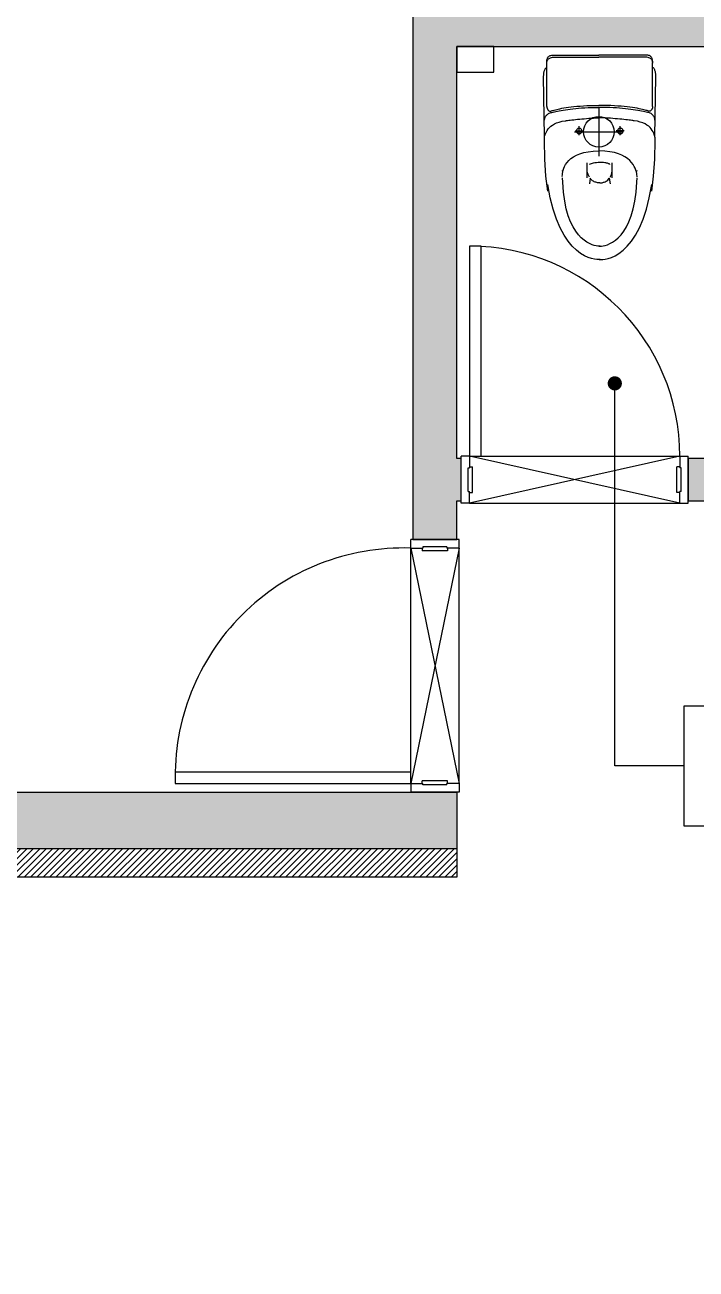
# Model space of a CAD drawing. Header units: millimetres. Extents: x 0 to 400063, y 963 to 238763.
# Drawn here: x 74256 to 76619, y 117252 to 121634 of the extents above; entities that cross this region are included whole.
import ezdxf

# ---------------------------------------------------------------- set-up
doc = ezdxf.new("R2010")
doc.units = ezdxf.units.MM
doc.header["$LTSCALE"] = 40
doc.layers.add('.', color=7, linetype='Continuous', lineweight=13)
for name, color, linetype in [('2sec', 2, 'Continuous'), ('3TI-CE-LIGHT', 6, 'Continuous'), ('4LEA', 4, 'Continuous'), ('DOOR', 4, 'Continuous'), ('DOOR-FRAME', 4, 'Continuous'), ('RMBOX', 4, 'Continuous'), ('SOL253', 253, 'Continuous'), ('도면층8', 253, 'Continuous')]:
    doc.layers.add(name, color=color, linetype=linetype)

# ---------------------------------------------------------------- blocks, each defined once
blk = doc.blocks.new('*U361')
at = {"layer": 'RMBOX'}
for p, q in [((0.802185, 175.370594), (0.207703, 172.303093)), ((1.740478, 178.057469), (0.802185, 175.370594)), ((2.979553, 180.388264), (1.740478, 178.057469)), ((4.476501, 182.387547), (2.979553, 180.388264)), ((6.188354, 184.079869), (4.476501, 182.387547)), ((8.072082, 185.489785), (6.188354, 184.079869)), ((10.084717, 186.641857), (8.072082, 185.489785)), ((9.396728, 176.196766), (8.467346, 173.029919)), ((10.51947, 178.933857), (9.396728, 176.196766)), ((12.183288, 187.560643), (10.084717, 186.641857)), ((11.803345, 181.271889), (10.51947, 178.933857)), ((13.216186, 183.241562), (11.803345, 181.271889)), ((14.32489, 188.270695), (12.183288, 187.560643)), ((14.725708, 184.87357), (13.216186, 183.241562)), ((16.466492, 188.796574), (14.32489, 188.270695)), ((16.299683, 186.198609), (14.725708, 184.87357)), ((17.905884, 187.24738), (16.299683, 186.198609)), ((18.565063, 189.162838), (16.466492, 188.796574)), ((19.512085, 188.050579), (17.905884, 187.24738)), ((20.577698, 189.394043), (18.565063, 189.162838)), ((21.086059, 188.638901), (19.512085, 188.050579)), ((22.461426, 189.514744), (20.577698, 189.394043)), ((22.595581, 189.043045), (21.086059, 188.638901)), ((24.173279, 189.549504), (22.461426, 189.514744)), ((24.008423, 189.293709), (22.595581, 189.043045)), ((25.292297, 189.421589), (24.008423, 189.293709)), ((25.670227, 189.522873), (24.173279, 189.549504)), ((26.415039, 189.457379), (25.292297, 189.421589)), ((26.909302, 189.459412), (25.670227, 189.522873)), ((27.344421, 189.431782), (26.415039, 189.457379)), ((27.847595, 189.383679), (26.909302, 189.459412)), ((28.048096, 189.375492), (27.344421, 189.431782)), ((28.442078, 189.320233), (27.847595, 189.383679)), ((28.494018, 189.31921), (28.048096, 189.375492)), ((28.64978, 189.293625), (28.442078, 189.320233)), ((28.64978, 189.293625), (28.494018, 189.31921)), ((181.107727, 189.293625), (28.64978, 189.293625)), ((43.765808, 190.160073), (42.974365, 188.27031)), ((44.885681, 191.846482), (43.765808, 190.160073)), ((46.294128, 193.341038), (44.885681, 191.846482)), ((47.951233, 194.655262), (46.294128, 193.341038)), ((49.817016, 195.800656), (47.951233, 194.655262)), ((51.851684, 196.788735), (49.817016, 195.800656)), ((54.01532, 197.631008), (51.851684, 196.788735)), ((56.267944, 198.338986), (54.01532, 197.631008)), ((58.569641, 198.924177), (56.267944, 198.338986)), ((60.880615, 199.398096), (58.569641, 198.924177)), ((63.160828, 199.77225), (60.880615, 199.398096)), ((65.370483, 200.058152), (63.160828, 199.77225)), ((67.469665, 200.267308), (65.370483, 200.058152)), ((69.418396, 200.411232), (67.469665, 200.267308)), ((71.176758, 200.501435), (69.418396, 200.411232)), ((72.704956, 200.549425), (71.176758, 200.501435)), ((73.963013, 200.566716), (72.704956, 200.549425)), ((74.911072, 200.564814), (73.963013, 200.566716)), ((75.509094, 200.555233), (74.911072, 200.564814)), ((75.717346, 200.549481), (75.509094, 200.555233)), ((287.520843, 197.479534), (75.717346, 200.549481)), ((181.107727, 189.293625), (181.255432, 189.284298)), ((181.255432, 189.284298), (181.675598, 189.249657)), ((181.675598, 189.249657), (182.333679, 189.179734)), ((182.333679, 189.179734), (183.195129, 189.064541)), ((183.195129, 189.064541), (184.225342, 188.894104)), ((184.225342, 188.894104), (185.389892, 188.658448)), ((185.389892, 188.658448), (186.654236, 188.347588)), ((186.654236, 188.347588), (187.983765, 187.95155)), ((187.983765, 187.95155), (189.343994, 187.460354)), ((189.343994, 187.460354), (190.700378, 186.864022)), ((190.700378, 186.864022), (192.018433, 186.152577)), ((192.018433, 186.152577), (193.26355, 185.31604)), ((193.26355, 185.31604), (194.401184, 184.344433)), ((194.401184, 184.344433), (195.396912, 183.22778)), ((195.396912, 183.22778), (196.216064, 181.956097)), ((196.216064, 181.956097), (196.824219, 180.519409)), ((196.824219, 180.519409), (197.186767, 178.907738)), ((197.269226, 177.111107), (197.036987, 175.119538)), ((197.186767, 178.907738), (197.269226, 177.111107)), ((203.618896, 178.180229), (202.59491, 174.969677)), ((204.831665, 181.07), (203.618896, 178.180229)), ((206.207092, 183.655869), (204.831665, 181.07)), ((207.719116, 185.954724), (206.207092, 183.655869)), ((209.341675, 187.983448), (207.719116, 185.954724)), ((211.048584, 189.758927), (209.341675, 187.983448)), ((212.813843, 191.298039), (211.048584, 189.758927)), ((214.611389, 192.617672), (212.813843, 191.298039)), ((216.414978, 193.734707), (214.611389, 192.617672)), ((218.198669, 194.666035), (216.414978, 193.734707)), ((219.93634, 195.428528), (218.198669, 194.666035)), ((221.601807, 196.039082), (219.93634, 195.428528)), ((223.169128, 196.514572), (221.601807, 196.039082)), ((224.61206, 196.871884), (223.169128, 196.514572)), ((225.904602, 197.127905), (224.61206, 196.871884)), ((227.02063, 197.299515), (225.904602, 197.127905)), ((227.934082, 197.403599), (227.02063, 197.299515)), ((228.618896, 197.457041), (227.934082, 197.403599)), ((229.048889, 197.476725), (228.618896, 197.457041)), ((229.197998, 197.479534), (229.048889, 197.476725)), ((250.786255, 175.429562), (246.433349, 169.501374)), ((255.387817, 180.482914), (250.786255, 175.429562)), ((260.156738, 184.730488), (255.387817, 180.482914)), ((265.011536, 188.241356), (260.156738, 184.730488)), ((269.870972, 191.084584), (265.011536, 188.241356)), ((274.653625, 193.329235), (269.870972, 191.084584)), ((279.278229, 195.04438), (274.653625, 193.329235)), ((283.663391, 196.29908), (279.278229, 195.04438)), ((287.727814, 197.162405), (283.663391, 196.29908)), ((291.390076, 197.703423), (287.727814, 197.162405)), ((294.568909, 197.991198), (291.390076, 197.703423)), ((297.182922, 198.094794), (294.568909, 197.991198)), ((299.150787, 198.083283), (297.182922, 198.094794)), ((300.391144, 198.025725), (299.150787, 198.083283)), ((300.822693, 197.991192), (300.391144, 198.025725)), ((366.914032, 196.566895), (300.822693, 197.991192)), ((426.081818, 192.490452), (366.914032, 196.566895)), ((478.708252, 186.056553), (426.081818, 192.490452)), ((502.190687, 177.559876), (455.723463, 186.056553)), ((542.880918, 167.295101), (502.190687, 177.559876)), ((0.207703, 172.303093), (0, 168.830399)), ((0, 168.830399), (0, 0)), ((7.317749, 165.284172), (7.161987, 160.643875)), ((7.161987, 160.643875), (7.161987, 0)), ((7.763672, 169.402619), (7.317749, 165.284172)), ((8.467346, 173.029919), (7.763672, 169.402619)), ((187.402222, 134.302796), (186.09906, 126.623978)), ((188.708496, 141.346207), (187.402222, 134.302796)), ((190.000183, 147.754967), (188.708496, 141.346207)), ((191.259643, 153.529854), (190.000183, 147.754967)), ((192.469238, 158.671631), (191.259643, 153.529854)), ((193.611267, 163.181069), (192.469238, 158.671631)), ((194.682129, 136.949951), (193.459656, 129.293091)), ((194.668091, 167.058941), (193.611267, 163.181069)), ((195.622131, 170.306011), (194.668091, 167.058941)), ((195.909241, 144.073464), (194.682129, 136.949951)), ((196.455627, 172.923046), (195.622131, 170.306011)), ((197.127136, 150.652123), (195.909241, 144.073464)), ((197.036987, 175.119538), (196.455627, 172.923046)), ((198.32196, 156.674416), (197.127136, 150.652123)), ((199.47998, 162.12883), (198.32196, 156.674416)), ((200.587341, 167.003849), (199.47998, 162.12883)), ((201.630249, 171.287972), (200.587341, 167.003849)), ((202.59491, 174.969677), (201.630249, 171.287972)), ((233.134888, 135.658882), (231.2453, 124.320496)), ((235.679809, 145.7771), (233.134888, 135.658882)), ((238.798767, 154.74421), (235.679809, 145.7771)), ((242.4104, 162.62928), (238.798767, 154.74421)), ((246.433349, 169.501374), (242.4104, 162.62928)), ((411.460327, 132.287529), (405.270935, 130.516823)), ((408.126234, 134.587303), (406.172956, 134.612366)), ((408.808729, 134.553032), (408.126234, 134.587303)), ((417.0849, 133.46579), (411.460327, 132.287529)), ((422.003448, 134.168251), (417.0849, 133.46579)), ((426.074798, 134.511559), (422.003448, 134.168251)), ((429.157745, 134.612366), (426.074798, 134.511559)), ((447.845197, 133.588661), (431.793518, 134.553032)), ((482.83589, 130.82856), (447.845197, 133.588661)), ((578.176267, 155.556916), (542.880918, 167.295101)), ((608.458921, 142.64), (578.176267, 155.556916)), ((634.111067, 128.839035), (608.458921, 142.64)), ((181.269958, 89.539215), (180.246826, 78.671814)), ((182.384338, 99.767365), (181.269958, 89.539215)), ((183.572449, 109.357033), (182.384338, 99.767365)), ((184.816589, 118.308983), (183.572449, 109.357033)), ((186.09906, 126.623978), (184.816589, 118.308983)), ((188.892029, 93.562424), (187.89978, 83.411515)), ((189.957947, 103.237549), (188.892029, 93.562424)), ((191.08374, 112.425377), (189.957947, 103.237549)), ((192.255615, 121.114395), (191.08374, 112.425377)), ((193.459656, 129.293091), (192.255615, 121.114395)), ((226.893921, 88.019104), (226.129028, 80.834137)), ((227.643433, 94.786621), (226.893921, 88.019104)), ((228.362305, 101.056839), (227.643433, 94.786621)), ((229.035095, 106.74997), (228.362305, 101.056839)), ((229.646484, 111.786202), (229.035095, 106.74997)), ((230.181091, 116.085724), (229.646484, 111.786202)), ((230.623657, 119.568718), (230.181091, 116.085724)), ((230.958801, 122.155388), (230.623657, 119.568718)), ((231.171142, 123.765915), (230.958801, 122.155388)), ((231.2453, 124.320496), (231.171142, 123.765915)), ((267.201843, 89.564759), (267.201843, 60.369446)), ((357.991547, 91.735276), (352.366974, 81.025788)), ((364.180939, 100.919144), (357.991547, 91.735276)), ((370.793945, 108.694069), (364.180939, 100.919144)), ((377.689331, 115.176667), (370.793945, 108.694069)), ((384.725922, 120.483597), (377.689331, 115.176667)), ((391.762543, 124.731507), (384.725922, 120.483597)), ((398.657928, 128.037033), (391.762543, 124.731507)), ((405.270935, 130.516823), (398.657928, 128.037033)), ((514.001844, 126.47226), (482.83589, 130.82856)), ((541.564054, 120.719284), (514.001844, 126.47226)), ((565.743528, 113.76915), (541.564054, 120.719284)), ((586.761289, 105.821396), (565.743528, 113.76915)), ((604.838346, 97.075547), (586.761289, 105.821396)), ((620.195707, 87.73111), (604.838346, 97.075547)), ((633.054403, 77.987625), (620.195707, 87.73111)), ((655.514845, 114.448708), (634.111067, 128.839035)), ((673.052427, 99.763703), (655.514845, 114.448708)), ((687.105993, 85.07869), (673.052427, 99.763703)), ((178.545227, 55.016159), (177.901977, 42.22638)), ((179.332703, 67.164383), (178.545227, 55.016159)), ((180.246826, 78.671814), (179.332703, 67.164383)), ((185.503174, 50.219147), (184.943725, 38.280197)), ((186.191528, 61.728363), (185.503174, 50.219147)), ((186.994995, 72.796326), (186.191528, 61.728363)), ((187.89978, 83.411515), (186.994995, 72.796326)), ((223.222961, 49.515717), (222.611572, 41.440522)), ((223.895752, 57.57248), (223.222961, 49.515717)), ((224.614624, 65.531006), (223.895752, 57.57248)), ((225.364136, 73.311493), (224.614624, 65.531006)), ((226.129028, 80.834137), (225.364136, 73.311493)), ((281.382172, 75.385056), (250.518738, 75.385056)), ((257.747742, 77.217453), (257.601807, 75.550888)), ((257.601807, 75.550888), (257.747742, 73.884323)), ((257.601807, 75.550888), (257.601807, 75.550888)), ((257.601807, 75.550888), (257.601807, 75.550888)), ((258.180664, 78.834107), (257.747742, 77.217453)), ((257.747742, 73.884323), (258.180664, 72.26767)), ((258.888183, 80.350907), (258.180664, 78.834107)), ((258.180664, 72.26767), (258.888183, 70.75087)), ((259.848205, 81.721787), (258.888183, 80.350907)), ((258.888183, 70.75087), (259.848205, 69.37999)), ((261.030945, 82.904511), (259.848205, 81.721787)), ((259.848205, 69.37999), (261.030945, 68.197266)), ((262.401794, 83.864517), (261.030945, 82.904511)), ((261.030945, 68.197266), (262.401794, 67.237259)), ((263.91864, 84.572037), (262.401794, 83.864517)), ((262.401794, 67.237259), (263.91864, 66.52974)), ((265.535278, 85.005005), (263.91864, 84.572037)), ((263.91864, 66.52974), (265.535278, 66.096772)), ((267.201843, 85.150925), (265.535278, 85.005005)), ((265.535278, 66.096772), (267.201843, 65.950852)), ((268.868408, 85.005005), (267.201843, 85.150925)), ((267.201843, 65.950852), (268.868408, 66.096772)), ((270.485046, 84.572037), (268.868408, 85.005005)), ((268.868408, 66.096772), (270.485046, 66.52974)), ((272.001861, 83.864517), (270.485046, 84.572037)), ((270.485046, 66.52974), (272.001861, 67.237259)), ((273.372742, 82.904511), (272.001861, 83.864517)), ((272.001861, 67.237259), (273.372742, 68.197266)), ((274.555481, 81.721787), (273.372742, 82.904511)), ((273.372742, 68.197266), (274.555481, 69.37999)), ((275.515472, 80.350907), (274.555481, 81.721787)), ((274.555481, 69.37999), (275.515472, 70.75087)), ((276.222992, 78.834107), (275.515472, 80.350907)), ((275.515472, 70.75087), (276.222992, 72.26767)), ((276.655945, 77.217453), (276.222992, 78.834107)), ((276.222992, 72.26767), (276.655945, 73.884323)), ((276.80188, 75.550888), (276.655945, 77.217453)), ((276.655945, 73.884323), (276.80188, 75.550888)), ((343.377075, 54.563416), (340.294128, 38.577225)), ((347.448425, 68.674042), (343.377075, 54.563416)), ((352.366974, 81.025788), (347.448425, 68.674042)), ((431.793518, 47.068192), (379.609985, 47.068192)), ((415.049085, 45.679764), (408.808729, 47.068192)), ((420.62364, 43.916565), (415.049085, 45.679764)), ((425.569715, 41.826844), (420.62364, 43.916565)), ((643.635427, 68.044617), (633.054403, 77.987625)), ((652.159796, 58.101609), (643.635427, 68.044617)), ((658.848532, 48.358124), (652.159796, 58.101609)), ((663.922643, 39.013703), (658.848532, 48.358124)), ((698.057699, 70.68837), (687.105993, 85.07869)), ((706.289713, 56.887406), (698.057699, 70.68837)), ((712.18421, 43.97049), (706.289713, 56.887406)), ((716.123346, 32.2323), (712.18421, 43.97049)), ((0, -162.68988), (0, 0)), ((7.161987, -154.504608), (7.161987, 0)), ((177.118957, 14.719071), (177.014465, 0)), ((177.118957, -14.674377), (177.014465, 0)), ((177.420715, 28.794281), (177.118957, 14.719071)), ((177.901977, 42.22638), (177.420715, 28.794281)), ((184.266846, 13.159119), (184.177063, 0)), ((184.266846, -13.114517), (184.177063, 0)), ((184.526977, 25.92302), (184.266846, 13.159119)), ((184.943725, 38.280197), (184.526977, 25.92302)), ((221.086914, 10.551758), (221.012756, 3.581604)), ((221.086914, -4.411865), (221.012756, 2.558289)), ((221.299255, 17.902527), (221.086914, 10.551758)), ((221.634399, 25.554123), (221.299255, 17.902527)), ((222.076965, 33.426728), (221.634399, 25.554123)), ((222.611572, 41.440522), (222.076965, 33.426728)), ((338.340851, 20.598862), (337.658356, 0.511658)), ((338.340851, -19.53836), (337.658356, 0.511658)), ((340.294128, 38.577225), (338.340851, 20.598862)), ((378.095398, 12.581162), (377.916962, 8.036743)), ((377.916962, 8.036743), (377.957245, 3.133942)), ((377.957245, 3.133942), (378.250793, -2.12648)), ((378.458008, 16.766449), (378.095398, 12.581162)), ((378.970276, 20.591828), (378.458008, 16.766449)), ((379.597626, 24.056534), (378.970276, 20.591828)), ((380.305572, 27.15979), (379.597626, 24.056534)), ((381.05957, 29.900833), (380.305572, 27.15979)), ((381.825073, 32.2789), (381.05957, 29.900833)), ((382.567566, 34.293213), (381.825073, 32.2789)), ((383.252502, 35.943009), (382.567566, 34.293213)), ((383.845337, 37.227524), (383.252502, 35.943009)), ((384.311554, 38.145981), (383.845337, 37.227524)), ((384.616608, 38.697617), (384.311554, 38.145981)), ((384.725952, 38.881668), (384.616608, 38.697617)), ((429.924726, 39.458817), (425.569715, 41.826844)), ((433.726118, 36.860703), (452.909515, 39.458817)), ((437.011213, 34.080719), (433.726118, 36.860703)), ((439.817457, 31.167099), (437.011213, 34.080719)), ((442.182234, 28.168061), (439.817457, 31.167099)), ((444.142927, 25.131821), (442.182234, 28.168061)), ((445.736952, 22.106613), (444.142927, 25.131821)), ((447.001692, 19.140656), (445.736952, 22.106613)), ((447.9745, 16.282166), (447.001692, 19.140656)), ((448.692854, 13.579361), (447.9745, 16.282166)), ((449.194074, 11.08049), (448.692854, 13.579361)), ((449.515608, 8.833756), (449.194074, 11.08049)), ((449.694807, 6.887375), (449.515608, 8.833756)), ((449.769087, 5.289582), (449.694807, 6.887375)), ((449.769087, 0.82222), (449.694807, -0.794479)), ((449.736402, 3.069947), (449.752485, 3.332642)), ((449.736402, 3.069947), (449.752485, 2.803757)), ((449.752485, 3.332642), (449.775862, 4.088608)), ((449.752485, 2.803757), (449.775862, 2.038071)), ((449.775862, 4.088608), (449.769087, 5.289582)), ((449.775862, 2.038071), (449.769087, 0.82222)), ((667.60314, 30.267838), (663.922643, 39.013703)), ((670.111036, 22.320084), (667.60314, 30.267838)), ((671.667349, 15.369965), (670.111036, 22.320084)), ((672.493086, 9.616974), (671.667349, 15.369965)), ((672.809263, 5.260681), (672.493086, 9.616974)), ((672.809263, 0.879837), (672.493086, -3.476471)), ((672.796987, 4.604309), (672.836889, 3.639939)), ((672.796987, 1.536209), (672.836889, 2.50058)), ((672.836889, 2.50058), (672.809263, 5.260681)), ((672.836889, 3.639939), (672.809263, 0.879837)), ((718.489298, 21.96753), (716.123346, 32.2323)), ((719.664228, 13.470856), (718.489298, 21.96753)), ((720.030306, 7.036942), (719.664228, 13.470856)), ((719.864565, 4.604309), (719.969694, 3.180008)), ((719.864565, 1.536209), (719.969694, 2.960511)), ((719.969694, 2.960511), (720.030306, 7.036942)), ((719.969694, 3.180008), (720.030306, -0.896469)), ((177.420715, -28.62204), (177.118957, -14.674377)), ((177.901977, -41.852936), (177.420715, -28.62204)), ((178.545227, -54.377075), (177.901977, -41.852936)), ((184.526977, -25.750931), (184.266846, -13.114517)), ((184.943725, -37.906952), (184.526977, -25.750931)), ((185.503174, -49.580291), (184.943725, -37.906952)), ((221.299255, -11.762619), (221.086914, -4.411865)), ((221.634399, -19.4142), (221.299255, -11.762619)), ((222.076965, -27.286773), (221.634399, -19.4142)), ((222.611572, -35.300537), (222.076965, -27.286773)), ((223.222961, -43.375702), (222.611572, -35.300537)), ((223.895752, -51.432403), (223.222961, -43.375702)), ((340.294128, -37.410492), (338.340851, -19.53836)), ((343.377075, -53.229034), (340.294128, -37.410492)), ((378.250793, -2.12648), (378.832123, -7.743713)), ((378.832123, -7.743713), (379.735779, -13.717041)), ((431.793518, -40.928314), (379.609985, -40.928314)), ((379.735779, -13.717041), (380.996277, -20.045654)), ((380.996277, -20.045654), (382.648132, -26.728805)), ((382.648132, -26.728805), (384.725952, -33.765716)), ((415.049085, -39.60617), (408.808729, -40.928314)), ((420.62364, -37.89566), (415.049085, -39.60617)), ((425.569715, -35.84613), (420.62364, -37.89566)), ((429.924726, -33.506927), (425.569715, -35.84613)), ((437.011213, -28.156738), (433.726118, -30.927368)), ((433.726118, -30.927368), (452.909515, -33.506927)), ((439.817457, -25.2444), (437.011213, -28.156738)), ((442.182234, -22.23967), (439.817457, -25.2444)), ((444.142927, -19.191864), (442.182234, -22.23967)), ((445.736952, -16.150314), (444.142927, -19.191864)), ((447.001692, -13.164337), (445.736952, -16.150314)), ((447.9745, -10.283279), (447.001692, -13.164337)), ((448.692854, -7.556427), (447.9745, -10.283279)), ((449.194074, -5.033127), (448.692854, -7.556427)), ((449.515608, -2.76271), (449.194074, -5.033127)), ((449.694807, -0.794479), (449.515608, -2.76271)), ((658.848532, -42.217621), (652.159796, -51.96109)), ((663.922643, -32.873199), (658.848532, -42.217621)), ((667.60314, -24.127334), (663.922643, -32.873199)), ((670.111036, -16.179565), (667.60314, -24.127334)), ((671.667349, -9.229446), (670.111036, -16.179565)), ((672.493086, -3.476471), (671.667349, -9.229446)), ((712.18421, -37.83023), (706.289713, -50.747223)), ((716.123346, -26.09198), (712.18421, -37.83023)), ((718.489298, -15.827133), (716.123346, -26.09198)), ((719.664228, -7.330414), (718.489298, -15.827133)), ((720.030306, -0.896469), (719.664228, -7.330414)), ((179.332703, -66.204406), (178.545227, -54.377075)), ((180.246826, -77.34494), (179.332703, -66.204406)), ((181.269958, -87.808593), (180.246826, -77.34494)), ((186.191528, -60.768646), (185.503174, -49.580291)), ((186.994995, -71.469696), (186.191528, -60.768646)), ((187.89978, -81.681152), (186.994995, -71.469696)), ((188.892029, -91.400696), (187.89978, -81.681152)), ((224.614624, -59.390899), (223.895752, -51.432403)), ((225.364136, -67.171356), (224.614624, -59.390899)), ((226.129028, -74.693939), (225.364136, -67.171356)), ((226.893921, -81.878875), (226.129028, -74.693939)), ((227.643433, -88.646332), (226.893921, -81.878875)), ((281.382172, -69.245178), (250.518738, -69.245178)), ((257.747742, -67.744415), (257.601807, -69.41098)), ((257.601807, -69.41098), (257.747742, -71.077545)), ((257.601807, -69.41098), (257.601807, -69.41098)), ((257.601807, -69.41098), (257.601807, -69.41098)), ((258.180664, -66.127777), (257.747742, -67.744415)), ((257.747742, -71.077545), (258.180664, -72.694183)), ((258.888183, -64.610962), (258.180664, -66.127777)), ((258.180664, -72.694183), (258.888183, -74.210998)), ((259.848205, -63.240082), (258.888183, -64.610962)), ((258.888183, -74.210998), (259.848205, -75.581878)), ((261.030945, -62.057342), (259.848205, -63.240082)), ((259.848205, -75.581878), (261.030945, -76.764618)), ((262.401794, -61.097351), (261.030945, -62.057342)), ((261.030945, -76.764618), (262.401794, -77.724609)), ((263.91864, -60.389831), (262.401794, -61.097351)), ((262.401794, -77.724609), (263.91864, -78.432129)), ((265.535278, -59.956878), (263.91864, -60.389831)), ((263.91864, -78.432129), (265.535278, -78.865082)), ((267.201843, -59.810943), (265.535278, -59.956878)), ((265.535278, -78.865082), (267.201843, -79.011017)), ((267.201843, -83.424865), (267.201843, -54.229553)), ((268.868408, -59.956878), (267.201843, -59.810943)), ((267.201843, -79.011017), (268.868408, -78.865082)), ((270.485046, -60.389831), (268.868408, -59.956878)), ((268.868408, -78.865082), (270.485046, -78.432129)), ((272.001861, -61.097351), (270.485046, -60.389831)), ((270.485046, -78.432129), (272.001861, -77.724609)), ((273.372742, -62.057342), (272.001861, -61.097351)), ((272.001861, -77.724609), (273.372742, -76.764618)), ((274.555481, -63.240082), (273.372742, -62.057342)), ((273.372742, -76.764618), (274.555481, -75.581878)), ((275.515472, -64.610962), (274.555481, -63.240082)), ((274.555481, -75.581878), (275.515472, -74.210998)), ((276.222992, -66.127777), (275.515472, -64.610962)), ((275.515472, -74.210998), (276.222992, -72.694183)), ((276.655945, -67.744415), (276.222992, -66.127777)), ((276.222992, -72.694183), (276.655945, -71.077545)), ((276.80188, -69.41098), (276.655945, -67.744415)), ((276.655945, -71.077545), (276.80188, -69.41098)), ((347.448425, -67.118316), (343.377075, -53.229034)), ((352.366974, -79.202636), (347.448425, -67.118316)), ((357.991547, -89.606384), (352.366974, -79.202636)), ((620.195707, -81.590606), (604.838346, -90.935028)), ((633.054403, -71.847137), (620.195707, -81.590606)), ((643.635427, -61.904113), (633.054403, -71.847137)), ((652.159796, -51.96109), (643.635427, -61.904113)), ((687.105993, -78.93872), (673.052427, -93.62381)), ((698.057699, -64.548279), (687.105993, -78.93872)), ((706.289713, -50.747223), (698.057699, -64.548279)), ((182.384338, -97.605407), (181.269958, -87.808593)), ((183.572449, -106.745331), (182.384338, -97.605407)), ((184.816589, -115.238342), (183.572449, -106.745331)), ((186.09906, -123.094421), (184.816589, -115.238342)), ((187.402222, -130.323517), (186.09906, -123.094421)), ((188.708496, -136.935669), (187.402222, -130.323517)), ((189.957947, -100.626037), (188.892029, -91.400696)), ((191.08374, -109.354889), (189.957947, -100.626037)), ((192.255615, -117.58493), (191.08374, -109.354889)), ((193.459656, -125.313873), (192.255615, -117.58493)), ((194.682129, -132.539398), (193.459656, -125.313873)), ((228.362305, -94.916504), (227.643433, -88.646332)), ((229.035095, -100.609588), (228.362305, -94.916504)), ((229.646484, -105.645782), (229.035095, -100.609588)), ((230.181091, -109.945282), (229.646484, -105.645782)), ((230.623657, -113.428253), (230.181091, -109.945282)), ((230.958801, -116.014892), (230.623657, -113.428253)), ((231.171142, -117.625427), (230.958801, -116.014892)), ((231.2453, -118.179992), (231.171142, -117.625427)), ((233.134888, -129.518463), (231.2453, -118.179992)), ((235.679809, -139.63678), (233.134888, -129.518463)), ((364.180939, -98.453796), (357.991547, -89.606384)), ((370.793945, -105.869232), (364.180939, -98.453796)), ((377.689331, -111.97702), (370.793945, -105.869232)), ((384.725922, -116.901458), (377.689331, -111.97702)), ((391.762543, -120.766876), (384.725922, -116.901458)), ((398.657928, -123.697601), (391.762543, -120.766876)), ((405.270935, -125.817932), (398.657928, -123.697601)), ((411.460327, -127.252228), (405.270935, -125.817932)), ((408.126234, -128.483917), (406.172956, -128.615143)), ((408.808729, -128.412536), (408.126234, -128.483917)), ((417.0849, -128.124756), (411.460327, -127.252228)), ((422.003448, -128.559875), (417.0849, -128.124756)), ((426.074798, -128.681884), (422.003448, -128.559875)), ((429.157745, -128.615143), (426.074798, -128.681884)), ((447.845197, -127.44815), (431.793518, -128.412536)), ((482.83589, -124.68808), (447.845197, -127.44815)), ((514.001844, -120.331756), (482.83589, -124.68808)), ((541.564054, -114.578796), (514.001844, -120.331756)), ((565.743528, -107.628662), (541.564054, -114.578796)), ((586.761289, -99.680908), (565.743528, -107.628662)), ((604.838346, -90.935028), (586.761289, -99.680908)), ((634.111067, -122.699341), (608.458921, -136.500396)), ((655.514845, -108.308899), (634.111067, -122.699341)), ((673.052427, -93.62381), (655.514845, -108.308899)), ((0.207703, -166.162658), (0, -162.68988)), ((0.802185, -169.230255), (0.207703, -166.162658)), ((1.740478, -171.917206), (0.802185, -169.230255)), ((2.979553, -174.248047), (1.740478, -171.917206)), ((4.476501, -176.247406), (2.979553, -174.248047)), ((7.317749, -159.144806), (7.161987, -154.504608)), ((7.763672, -163.263183), (7.317749, -159.144806)), ((8.467346, -166.890411), (7.763672, -163.263183)), ((9.396728, -170.05719), (8.467346, -166.890411)), ((10.51947, -172.79425), (9.396728, -170.05719)), ((11.803345, -175.132232), (10.51947, -172.79425)), ((13.216186, -177.101837), (11.803345, -175.132232)), ((190.000183, -142.940796), (188.708496, -136.935669)), ((191.259643, -148.348877), (190.000183, -142.940796)), ((192.469238, -153.169922), (191.259643, -148.348877)), ((193.611267, -157.41391), (192.469238, -153.169922)), ((194.668091, -161.09079), (193.611267, -157.41391)), ((195.622131, -164.21054), (194.668091, -161.09079)), ((195.909241, -139.259186), (194.682129, -132.539398)), ((196.455627, -166.783142), (195.622131, -164.21054)), ((197.127136, -145.470978), (195.909241, -139.259186)), ((196.216064, -175.815948), (196.824219, -174.379272)), ((197.036987, -168.979553), (196.455627, -166.783142)), ((196.824219, -174.379272), (197.186767, -172.767639)), ((197.269226, -170.971069), (197.036987, -168.979553)), ((198.32196, -151.172455), (197.127136, -145.470978)), ((197.186767, -172.767639), (197.269226, -170.971069)), ((199.47998, -156.361328), (198.32196, -151.172455)), ((200.587341, -161.035248), (199.47998, -156.361328)), ((201.630249, -165.191986), (200.587341, -161.035248)), ((202.59491, -168.829162), (201.630249, -165.191986)), ((203.618896, -172.039886), (202.59491, -168.829162)), ((204.831665, -174.929809), (203.618896, -172.039886)), ((206.207092, -177.515808), (204.831665, -174.929809)), ((238.798767, -148.603973), (235.679809, -139.63678)), ((242.4104, -156.489135), (238.798767, -148.603973)), ((246.433349, -163.361328), (242.4104, -156.489135)), ((250.786255, -169.289581), (246.433349, -163.361328)), ((255.387817, -174.343017), (250.786255, -169.289581)), ((260.156738, -178.590698), (255.387817, -174.343017)), ((502.190687, -171.420471), (455.723463, -179.917206)), ((542.880918, -161.155639), (502.190687, -171.420471)), ((578.176267, -149.417389), (542.880918, -161.155639)), ((608.458921, -136.500396), (578.176267, -149.417389)), ((6.188354, -177.939758), (4.476501, -176.247406)), ((8.072082, -179.349731), (6.188354, -177.939758)), ((10.084717, -180.501831), (8.072082, -179.349731)), ((12.183288, -181.420654), (10.084717, -180.501831)), ((14.32489, -182.130737), (12.183288, -181.420654)), ((14.725708, -178.733825), (13.216186, -177.101837)), ((16.466492, -182.656646), (14.32489, -182.130737)), ((16.299683, -180.058838), (14.725708, -178.733825)), ((17.905884, -181.107574), (16.299683, -180.058838)), ((18.565063, -183.022918), (16.466492, -182.656646)), ((19.512085, -181.910766), (17.905884, -181.107574)), ((20.577698, -183.25415), (18.565063, -183.022918)), ((21.086059, -182.499054), (19.512085, -181.910766)), ((22.461426, -183.374847), (20.577698, -183.25415)), ((22.595581, -182.903198), (21.086059, -182.499054)), ((24.173279, -183.409607), (22.461426, -183.374847)), ((24.008423, -183.153839), (22.595581, -182.903198)), ((25.292297, -183.281707), (24.008423, -183.153839)), ((25.670227, -183.382995), (24.173279, -183.409607)), ((26.415039, -183.317505), (25.292297, -183.281707)), ((26.909302, -183.319519), (25.670227, -183.382995)), ((27.344421, -183.2919), (26.415039, -183.317505)), ((27.847595, -183.243805), (26.909302, -183.319519)), ((28.048096, -183.235626), (27.344421, -183.2919)), ((28.442078, -183.180359), (27.847595, -183.243805)), ((28.494018, -183.179321), (28.048096, -183.235626)), ((28.64978, -183.153747), (28.442078, -183.180359)), ((28.64978, -183.153747), (28.494018, -183.179321)), ((181.107727, -183.153747), (28.64978, -183.153747)), ((43.765808, -184.020202), (42.974365, -182.130432)), ((44.885681, -185.706573), (43.765808, -184.020202)), ((46.294128, -187.201111), (44.885681, -185.706573)), ((47.951233, -188.51532), (46.294128, -187.201111)), ((49.817016, -189.660675), (47.951233, -188.51532)), ((51.851684, -190.648712), (49.817016, -189.660675)), ((54.01532, -191.490936), (51.851684, -190.648712)), ((56.267944, -192.198883), (54.01532, -191.490936)), ((58.569641, -192.784027), (56.267944, -192.198883)), ((60.880615, -193.257904), (58.569641, -192.784027)), ((63.160828, -193.631988), (60.880615, -193.257904)), ((65.370483, -193.917846), (63.160828, -193.631988)), ((67.469665, -194.126983), (65.370483, -193.917846)), ((69.418396, -194.270843), (67.469665, -194.126983)), ((71.176758, -194.361023), (69.418396, -194.270843)), ((72.704956, -194.408966), (71.176758, -194.361023)), ((73.963013, -194.426239), (72.704956, -194.408966)), ((74.911072, -194.424316), (73.963013, -194.426239)), ((75.509094, -194.414734), (74.911072, -194.424316)), ((75.717346, -194.408966), (75.509094, -194.414734)), ((287.520843, -191.33963), (75.717346, -194.408966)), ((181.107727, -183.153747), (181.255432, -183.144409)), ((181.255432, -183.144409), (181.675598, -183.109771)), ((181.675598, -183.109771), (182.333679, -183.039825)), ((182.333679, -183.039825), (183.195129, -182.924591)), ((183.195129, -182.924591), (184.225342, -182.75415)), ((184.225342, -182.75415), (185.389892, -182.518463)), ((185.389892, -182.518463), (186.654236, -182.20755)), ((186.654236, -182.20755), (187.983765, -181.811493)), ((187.983765, -181.811493), (189.343994, -181.320251)), ((189.343994, -181.320251), (190.700378, -180.723907)), ((190.700378, -180.723907), (192.018433, -180.012451)), ((192.018433, -180.012451), (193.26355, -179.175903)), ((193.26355, -179.175903), (194.401184, -178.204284)), ((194.401184, -178.204284), (195.396912, -177.087616)), ((195.396912, -177.087616), (196.216064, -175.815948)), ((207.719116, -179.814758), (206.207092, -177.515808)), ((209.341675, -181.843567), (207.719116, -179.814758)), ((211.048584, -183.619079), (209.341675, -181.843567)), ((212.813843, -185.158233), (211.048584, -183.619079)), ((214.611389, -186.477905), (212.813843, -185.158233)), ((216.414978, -187.59497), (214.611389, -186.477905)), ((218.198669, -188.526306), (216.414978, -187.59497)), ((219.93634, -189.288788), (218.198669, -188.526306)), ((221.601807, -189.899322), (219.93634, -189.288788)), ((223.169128, -190.374786), (221.601807, -189.899322)), ((224.61206, -190.732086), (223.169128, -190.374786)), ((225.904602, -190.988067), (224.61206, -190.732086)), ((227.02063, -191.159668), (225.904602, -190.988067)), ((227.934082, -191.263733), (227.02063, -191.159668)), ((228.618896, -191.317138), (227.934082, -191.263733)), ((229.048889, -191.336822), (228.618896, -191.317138)), ((229.197998, -191.33963), (229.048889, -191.336822)), ((265.011536, -182.101623), (260.156738, -178.590698)), ((269.870972, -184.944915), (265.011536, -182.101623)), ((274.653625, -187.189636), (269.870972, -184.944915)), ((279.278229, -188.904846), (274.653625, -187.189636)), ((283.663391, -190.159607), (279.278229, -188.904846)), ((287.727814, -191.022979), (283.663391, -190.159607)), ((291.390076, -191.564056), (287.727814, -191.022979)), ((294.568909, -191.851867), (291.390076, -191.564056)), ((297.182922, -191.955505), (294.568909, -191.851867)), ((299.150787, -191.944), (297.182922, -191.955505)), ((300.391144, -191.886444), (299.150787, -191.944)), ((300.822693, -191.851928), (300.391144, -191.886444)), ((366.914032, -190.427612), (300.822693, -191.851928)), ((426.081818, -186.351165), (366.914032, -190.427612)), ((478.708252, -179.917206), (426.081818, -186.351165))]:
    blk.add_line(p, q, dxfattribs=at)

msp = doc.modelspace()

# ---------------------------------------------------------------- hatches: boundary and pattern name
at = {"layer": '.'}
h = msp.add_hatch(color=251, dxfattribs=at)
h.dxf.hatch_style = 1
h.paths.add_polyline_path([(80986.6, 114767.2), (80526.6, 114767.2), (80526.6, 115409.2), (80326.6, 115409.2), (80326.6, 114822.2), (77620.8, 114822.2), (77620.8, 116297.2), (77466.6, 116297.2), (77465.8, 114822.2), (77070.8, 114822.2), (77070.8, 114622.2), (80779.6, 114622.2), (80779.6, 113259.2), (81939.6, 113259.2), (81939.6, 113947.2), (81816.6, 113947.2), (81816.6, 113382.2), (80986.6, 113382.2)])
h.paths.add_polyline_path([(76108.8, 114822.2), (70855.8, 114822.2), (70855.8, 115385.2), (70655.8, 115293), (70655.8, 114622.2), (76108.8, 114622.2)])
h.paths.add_polyline_path([(70975.8, 118932.2), (70898.8, 118932.2), (70898.8, 118994.2), (70698.8, 118994.2), (70697.5, 118749.2), (70855.8, 118732.2), (70975.8, 118732.2)])
h.paths.add_polyline_path([(75776.8, 118932.2), (72326.8, 118932.2), (72326.8, 119182.2), (72126.8, 119182.2), (72126.8, 118932.2), (72008.8, 118932.2), (72008.8, 118732.2), (75776.8, 118732.2)])
h.paths.add_polyline_path([(70706.8, 122849.8), (70506.8, 122849.8), (70506.8, 121396.2), (70698.8, 121396.2), (70698.8, 121334.2), (70898.8, 121334.2), (70898.8, 121396.2), (72126.8, 121396.2), (72126.8, 121282.2), (72326.8, 121282.2), (72326.8, 121595.2), (70706.8, 121595.2)], flags=17)
h.paths.add_polyline_path([(82594.8, 123398.2), (72326.8, 123398.2), (72326.8, 123480.2), (70506.8, 123480.2), (70506.8, 122849.8), (70706.8, 122849.8), (70706.8, 123280.2), (72176.8, 123280.2), (72176.8, 122320.2), (72326.8, 122320.2), (72326.8, 123198.2), (75621.8, 123198.2), (75621.8, 122450.2), (75771.8, 122450.2), (75771.8, 123198.2), (77116.8, 123198.2), (77116.8, 121753.2), (75621.8, 121753.2), (75621.8, 119821.2), (75776.8, 119821.2), (75776.8, 119957.2), (75791.8, 119957.2), (75791.8, 120107.2), (75776.8, 120107.2), (75776.8, 121557.2), (78111.8, 121557.2), (78111.8, 120107.2), (76591.8, 120107.2), (76591.8, 119957.2), (78266.8, 119957.2), (78266.8, 120113.2), (78254.8, 120113.2), (78254.8, 121753.2), (77629.8, 121753.2), (77629.8, 123198.2), (82369.8, 123198.2), (82369.8, 122488.2), (82594.8, 122488.2)])
h.paths.add_polyline_path([(77266.8, 123198.2), (77479.8, 123198.2), (77479.8, 121753.2), (77266.8, 121753.2)], flags=16)
h.paths.add_polyline_path([(82594.8, 120113.2), (79169.8, 120113.2), (79169.8, 119957.2), (82394.8, 119957.2), (82394.8, 119707.2), (82594.8, 119707.2)])
h.paths.add_polyline_path([(80603.3, 117382.2), (77465.8, 117382.2), (77465.8, 117197.2), (77620.8, 117197.2), (77620.8, 117222.2), (80326.6, 117222.2), (80326.6, 116589.2), (80526.6, 116589.2), (80526.6, 117222.2), (80603.3, 117222.2)])
h.paths.add_polyline_path([(82594.8, 117637.2), (82394.8, 117637.2), (82394.8, 117382.2), (81398.3, 117382.2), (81398.3, 117222.2), (81586.6, 117222.2), (81586.6, 116622.2), (82594.8, 116622.2)])
h.paths.add_polyline_path([(81775.8, 117222.2), (82394.8, 117222.2), (82394.8, 116822.2), (81775.8, 116822.2)], flags=16)
h = msp.add_hatch(dxfattribs=at)
h.set_pattern_fill('ANSI31', color=256, scale=5)
h.set_pattern_definition([(45, (-81241.096, -39174.001), (-11.2253202, 11.2253202), [])])
h.paths.add_polyline_path([(75776.8, 118732.2), (72052.2, 118732.2), (72052.2, 118722.2), (72031.7, 118722.2), (72008.8, 118722.2), (72052.2, 118722.2), (72052.2, 118732.2), (72008.8, 118732.2), (72008.8, 118632.2), (75776.8, 118632.2)])

# ---------------------------------------------------------------- linework, layer by layer
at = {"layer": '2sec'}
for points in [[(77116.8, 121753.2), (75621.8, 121753.2), (75621.8, 119821.2), (75776.8, 119821.2), (75776.8, 119957.2), (75791.8, 119957.2), (75791.8, 120107.2), (75776.8, 120107.2), (75776.8, 121557.2), (78111.8, 121557.2), (78111.8, 120107.2), (76591.8, 120107.2), (76591.8, 119957.2), (78266.8, 119957.2), (78266.8, 120113.2), (78254.8, 120113.2), (78254.8, 121753.2), (77629.8, 121753.2), (77629.8, 123198.2), (82369.8, 123198.2), (82369.8, 122488.2), (82594.8, 122488.2), (82594.8, 123398.2), (72326.8, 123398.2)], [(75776.8, 118732.2), (75776.8, 118632.2), (72008.8, 118632.2)]]:
    msp.add_lwpolyline(points, dxfattribs=at)
msp.add_lwpolyline([(72326.8, 118932.2), (75776.8, 118932.2), (75776.8, 118732.2), (72008.8, 118732.2), (72008.8, 118932.2), (72126.8, 118932.2), (72126.8, 119182.2), (72326.8, 119182.2)], close=True, dxfattribs=at)
at = {"layer": '3TI-CE-LIGHT'}
msp.add_lwpolyline([(75776.8, 121467.2), (75906.8, 121467.2), (75906.8, 121557.2), (75776.8, 121557.2)], close=True, dxfattribs=at)
msp.add_circle((76276.8, 121257.2), 54, dxfattribs=at)
at = {"layer": '4LEA', "color": 1}
for p, q in [((76561.8, 119949.7), (75821.8, 120114.7)), ((76561.8, 120114.7), (75821.8, 119949.7)), ((75784.3, 119791.2), (75614.3, 118962.2)), ((75614.3, 119791.2), (75784.3, 118962.2))]:
    msp.add_line(p, q, dxfattribs=at)
at = {"layer": '4LEA', "color": 0}
for p, q in [((75821.8, 120114.7), (76561.8, 120114.7)), ((75821.8, 119949.7), (76561.8, 119949.7)), ((75614.3, 118962.2), (75614.3, 119791.2)), ((75784.3, 118962.2), (75784.3, 119791.2))]:
    msp.add_line(p, q, dxfattribs=at)
at = {"layer": 'DOOR', "color": 5}
for centre, radius, start, end in [((75821.8, 120114.7), 740, 0, 90), ((75588.6, 118987.8), 803.8, 88.1731, 181.8269)]:
    msp.add_arc(centre, radius, start, end, dxfattribs=at)
at = {"layer": 'DOOR-FRAME', "linetype": 'Continuous'}
for p, q in [((75821.8, 120114.7), (75791.8, 120114.7)), ((75791.8, 119949.7), (75791.8, 120114.7)), ((75821.8, 120114.7), (75821.8, 120074.2)), ((76561.8, 120114.7), (76591.8, 120114.7)), ((76561.8, 120114.7), (76561.8, 120074.2)), ((76591.8, 119949.7), (76591.8, 120114.7)), ((75816.8, 120074.2), (75821.8, 120074.2)), ((75816.8, 119990.2), (75816.8, 120074.2)), ((75821.8, 120077.2), (75831.8, 120077.2)), ((75831.8, 119987.2), (75831.8, 120077.2)), ((76551.8, 119987.2), (76551.8, 120077.2)), ((76561.8, 120077.2), (76551.8, 120077.2)), ((76566.8, 120074.2), (76561.8, 120074.2)), ((76566.8, 119990.2), (76566.8, 120074.2)), ((75816.8, 119990.2), (75821.8, 119990.2)), ((75821.8, 119949.7), (75821.8, 119990.2)), ((75821.8, 119987.2), (75831.8, 119987.2)), ((76561.8, 119987.2), (76551.8, 119987.2)), ((76566.8, 119990.2), (76561.8, 119990.2)), ((76561.8, 119949.7), (76561.8, 119990.2)), ((75821.8, 119949.7), (75791.8, 119949.7)), ((76561.8, 119949.7), (76591.8, 119949.7)), ((75614.3, 119791.2), (75614.3, 119821.2)), ((75784.3, 119821.2), (75614.3, 119821.2)), ((75614.3, 119791.2), (75657.3, 119791.2)), ((75654.3, 119791.2), (75654.3, 119781.2)), ((75657.3, 119796.2), (75657.3, 119791.2)), ((75741.3, 119796.2), (75657.3, 119796.2)), ((75741.3, 119796.2), (75741.3, 119791.2)), ((75784.3, 119791.2), (75741.3, 119791.2)), ((75744.3, 119791.2), (75744.3, 119781.2)), ((75784.3, 119791.2), (75784.3, 119821.2)), ((75744.3, 119781.2), (75654.3, 119781.2)), ((75614.3, 118962.2), (75614.3, 118932.2)), ((75614.3, 118962.2), (75657.3, 118962.2)), ((75744.3, 118972.2), (75654.3, 118972.2)), ((75654.3, 118962.2), (75654.3, 118972.2)), ((75657.3, 118957.2), (75657.3, 118962.2)), ((75741.3, 118957.2), (75657.3, 118957.2)), ((75741.3, 118957.2), (75741.3, 118962.2)), ((75784.3, 118962.2), (75741.3, 118962.2)), ((75744.3, 118962.2), (75744.3, 118972.2)), ((75784.3, 118962.2), (75784.3, 118932.2)), ((75784.3, 118932.2), (75614.3, 118932.2))]:
    msp.add_line(p, q, dxfattribs=at)
for points in [[(75821.8, 120854.7), (75821.8, 120114.7), (75861.8, 120114.7), (75861.8, 120854.7)], [(74785.3, 118962.2), (75614.3, 118962.2), (75614.3, 119002.2), (74785.3, 119002.2)]]:
    msp.add_lwpolyline(points, close=True, dxfattribs=at)
at = {"layer": 'SOL253'}
for p, q in [((76332.9, 119024), (76332.9, 120371.2)), ((76577.3, 119024), (76332.9, 119024))]:
    msp.add_line(p, q, dxfattribs=at)
at = {"layer": 'SOL253', "const_width": 25}
msp.add_lwpolyline([(76332.9, 120358.7, -1), (76332.9, 120383.7, -1)], format="xyb", close=True, dxfattribs=at)
at = {"layer": 'SOL253'}
msp.add_lwpolyline([(76577.3, 119236.2), (78273.5, 119236.2), (78273.5, 118811.7), (76577.3, 118811.7)], close=True, dxfattribs=at)
at = {"layer": '도면층8'}
for p, q in [((76276.8, 121343.1), (76276.8, 121171.3)), ((76190.9, 121257.2), (76362.6, 121257.2))]:
    msp.add_line(p, q, dxfattribs=at)

# ---------------------------------------------------------------- block references
at = {"layer": '도면층8', "rotation": 270}
msp.add_blockref('*U361', (76276.8, 121527.2), dxfattribs=at)

doc.saveas('drawing.dxf')
